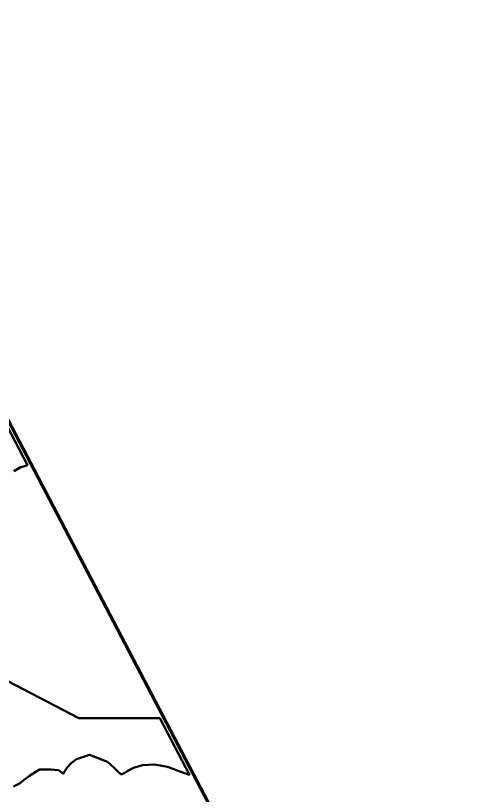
# Model space of a CAD drawing. Header units: millimetres. Extents: x 37468544 to 37497214, y 4323540 to 4346451.
# Drawn here: x 37479822 to 37482200, y 4342068 to 4346129 of the extents above; entities that cross this region are included whole.
import ezdxf

# ---------------------------------------------------------------- set-up
doc = ezdxf.new("R2010")
doc.units = ezdxf.units.MM
doc.layers.add('0-52煤缓采区范围', color=150, linetype='Continuous', lineweight=30)
doc.layers.add('0-井田边界', color=7, linetype='Continuous', lineweight=9)
doc.linetypes.add('井田边界线', pattern='A,20,-4.5,[1,井田边界线,S=1,R=0,X=0,Y=0],-4.5,20', length=49)

msp = doc.modelspace()

# ---------------------------------------------------------------- linework, layer by layer
at = {"layer": '0-52煤缓采区范围', "color": 2, "lineweight": 50, "ltscale": 5, "flags": 128}
for points in [[(37479812, 4343756.1), (37479845.1, 4343775.8), (37479883.5, 4343788.1), (37479029.1, 4345422.4)], [(37479811.1, 4342114.2), (37479821.9, 4342119.6), (37479841.2, 4342129.6), (37479868.8, 4342151.4), (37479893.5, 4342169.7), (37479945.7, 4342203.5), (37480005.5, 4342203.5), (37480044.2, 4342199.2), (37480071, 4342181), (37480072.6, 4342187.2), (37480089.6, 4342213.1), (37480110.8, 4342236.4), (37480138.5, 4342256.9), (37480206, 4342279.1), (37480299.5, 4342242), (37480332.8, 4342212.7), (37480356.9, 4342189.9), (37480363, 4342184.6), (37480374.5, 4342177.7), (37480375.3, 4342178.1), (37480389.7, 4342186.2), (37480406.5, 4342195.7), (37480436, 4342210.8), (37480482.7, 4342226.1), (37480544.3, 4342228.9), (37480603.7, 4342218.1), (37480622.3, 4342212.6), (37480662.3, 4342198.3), (37480701.5, 4342183.1), (37480726.6, 4342175.3), (37480572.1, 4342470.7), (37480150.9, 4342470.7), (37479572.7, 4342771.2)]]:
    msp.add_lwpolyline(points, dxfattribs=at)
at = {"layer": '0-井田边界', "linetype": '井田边界线', "lineweight": 100, "ltscale": 10}
msp.add_lwpolyline([(37468589, 4346089), (37472502.4, 4346128.8), (37476000, 4346110), (37478955, 4345602), (37482200, 4339400), (37470440, 4339380), (37470545, 4338007.3)], dxfattribs=at)

doc.saveas('drawing.dxf')
